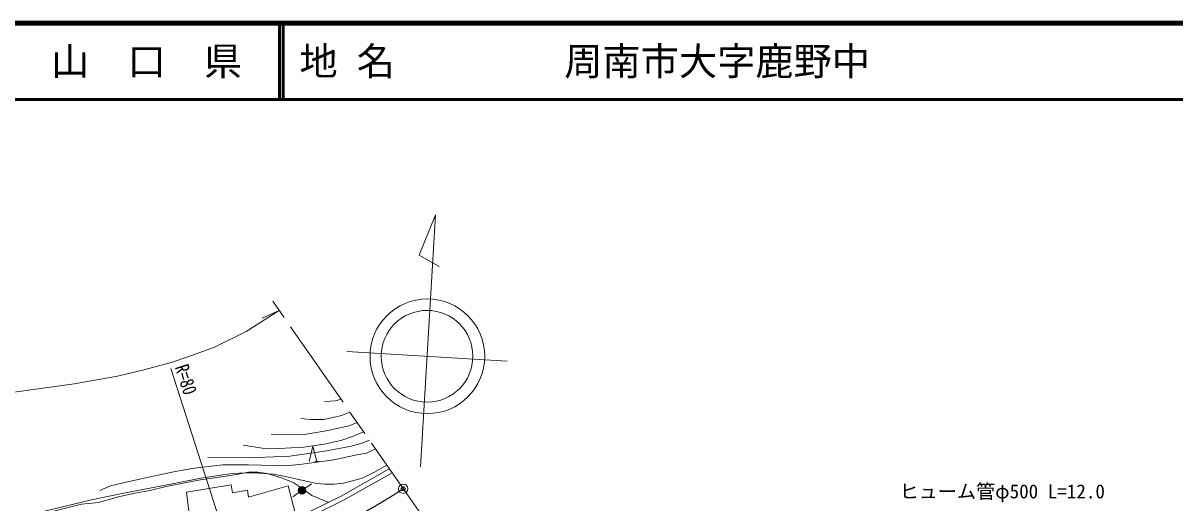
# Model space of a CAD drawing. Units: millimetres at full size, sheet at 1:1000; details may follow other scales. Extents: x 40000 to 680000, y 20000 to 380000.
# Drawn here: x 334218 to 484923, y 317209 to 380000 of the extents above; entities that cross this region are included whole.
import ezdxf
from ezdxf.enums import TextEntityAlignment as Align

# ---------------------------------------------------------------- set-up
doc = ezdxf.new("R2010")
doc.units = ezdxf.units.MM
doc.header["$LTSCALE"] = 1000
doc.header["$PDMODE"] = 32
doc.header["$PDSIZE"] = 500
doc.linetypes.add('CHAIN', pattern=[18.5, 12, -1.5, 3.5, -1.5])
for name, color, linetype, lineweight in [('M-BGD', 7, 'Continuous', 13), ('M-BMK', 2, 'CHAIN', 13), ('M-BMK-SRVR', 3, 'Continuous', 13), ('M-STR-HTXT', 7, 'Continuous', 13), ('M-TTL', 2, 'Continuous', 140), ('M-TTL-LINE', 7, 'Continuous', 50)]:
    doc.layers.add(name, color=color, linetype=linetype, lineweight=lineweight)
doc.layers.add('M-OTRS', color=6, linetype='Continuous')
doc.layers.add('M-TTL-TXT', color=7, linetype='Continuous')
doc.styles.add('ＭＳ ゴシック', font='')
doc.styles.get('ＭＳ ゴシック').set_extended_font_data('MS Gothic')

msp = doc.modelspace()

# ---------------------------------------------------------------- hatches: boundary and pattern name
at = {"layer": 'M-BGD'}
msp.add_hatch(color=256, dxfattribs=at).paths.add_polyline_path([(370317, 318579, -0.41421), (370440, 319275, -0.41421), (371136, 319153, -0.41421), (371014, 318456, -0.41421)])

# ---------------------------------------------------------------- linework, layer by layer
for p, q in [((372402, 322634), (372902, 322634)), ((371136, 319153), (371955, 319727)), ((370317, 318579), (369498, 318005))]:
    msp.add_line(p, q, dxfattribs=at)
for points in [[(373677, 330469), (375086, 330558), (375817, 330768)], [(370561, 328266), (371813, 328134), (373586, 328134), (374771, 328369), (375864, 328664), (376555, 328895), (376971, 329109)], [(366673, 326153), (371259, 326229), (373878, 326656), (376870, 327295), (377919, 327747)], [(362997, 324751), (365518, 324383), (367715, 324325), (370940, 324499), (373625, 324886), (375786, 325401), (377338, 325909), (378767, 326527)], [(344268, 318853), (345681, 319452), (347487, 319907), (351663, 320783), (354129, 321342), (356342, 321730), (358459, 322000), (360376, 322218), (363715, 322218), (368658, 322075), (370724, 322267), (374893, 322864), (377870, 323514), (379145, 323741), (380336, 324272)], [(358394, 323142), (363851, 323105), (369140, 323322), (373667, 324005), (377202, 324621), (378557, 325038), (379532, 325427)], [(371652, 322634), (372152, 324634), (372652, 322634)], [(320404, 301091), (340699, 306377), (352549, 309707), (364975, 313458), (369164, 314907), (371670, 316032), (375828, 318083), (382129, 321695)], [(320507, 300601), (340830, 305895), (352689, 309227), (365129, 312982), (369434, 314418), (371983, 315503), (376246, 317599), (382503, 321156)], [(332788, 314921), (334809, 315533), (337040, 316134), (343190, 317612), (346764, 318345), (354172, 319796), (357458, 320463), (360336, 320908), (361682, 321050), (363286, 321131), (365070, 321092), (366944, 320966), (368568, 320671), (370847, 320128), (372655, 319774), (373714, 319680), (374882, 319673), (376126, 319789), (377504, 320133), (378590, 320471), (380117, 321197), (381810, 322153)], [(333032, 314563), (335942, 315501), (338895, 316295), (341879, 317039), (344085, 317249), (346725, 317989), (348836, 318503), (350795, 318846), (352934, 319376), (355619, 319882), (357450, 320256), (359550, 320553), (361400, 320821), (362559, 321032), (363734, 321224), (364925, 321235), (366177, 321081), (368037, 320504), (369663, 319841), (370960, 318963), (372000, 318201), (374220, 317290)]]:
    msp.add_lwpolyline(points, dxfattribs=at)
msp.add_lwpolyline([(356420, 311956), (355594, 318635), (361463, 319576), (361627, 318553), (363562, 318863), (363707, 317959), (368899, 319456), (369916, 315586), (362616, 312944)], close=True, dxfattribs=at)
msp.add_circle((370727, 318866), 500, dxfattribs=at)
at = {"layer": 'M-BMK'}
msp.add_line((397213, 300011), (366893, 343596), dxfattribs=at)
msp.add_arc((340086, 385965), 80000, 285.80969, 303.25646, dxfattribs=at)
at = {"layer": 'M-BMK-SRVR'}
for p, q in [((388183, 354896), (386058, 349642)), ((386204, 321926), (388183, 354896)), ((386058, 349642), (388655, 348138)), ((376592, 337029), (397554, 335771))]:
    msp.add_line(p, q, dxfattribs=at)
for centre, radius in [((387115, 336397), 7500), ((387073, 336400), 6000), ((383957, 319067), 600)]:
    msp.add_circle(centre, radius, dxfattribs=at)
at = {"layer": 'M-OTRS'}
msp.add_point((383957, 319067), dxfattribs=at)
at = {"layer": 'M-STR-HTXT'}
for p, q in [((367723, 342403), (365490, 341382)), ((353541, 334819), (361881, 308991))]:
    msp.add_line(p, q, dxfattribs=at)
msp.add_lwpolyline([(167170, 319461), (217142, 318626), (226350, 318387), (229186, 318309), (232448, 318370), (235861, 318548), (242303, 319081), (252931, 320426), (275784, 323764), (310403, 328604), (328283, 331055), (340888, 332779), (346570, 333782), (350035, 334616), (353600, 335583), (356030, 336395), (359277, 337585), (363431, 339662), (367723, 342403)], dxfattribs=at)
at = {"layer": 'M-TTL'}
msp.add_line((680000, 380000), (40000, 380000), dxfattribs=at)
at = {"layer": 'M-TTL-LINE'}
for p, q in [((367750, 380000), (367750, 370000)), ((368250, 380000), (368250, 370000)), ((40000, 370000), (680000, 370000))]:
    msp.add_line(p, q, dxfattribs=at)

# ---------------------------------------------------------------- texts
at = {"layer": 'M-STR-HTXT', "style": 'ＭＳ ゴシック', "width": 0.8}
msp.add_text('R=80', height=1833, rotation=287.896, dxfattribs=at).set_placement((353541, 334819), align=Align.BOTTOM_LEFT)
at = {"layer": 'M-STR-HTXT', "style": 'ＭＳ ゴシック'}
msp.add_text('ヒューム管φ500 L=12.0', height=1833, dxfattribs=at).set_placement((475760, 317260), align=Align.BOTTOM_RIGHT)
at = {"layer": 'M-TTL-TXT', "style": 'ＭＳ ゴシック'}
msp.add_text('山\u3000口\u3000県', height=3666, dxfattribs=at).set_placement((350375, 375000), align=Align.MIDDLE_CENTER)
for s, p in [('地 名', (370380, 375000)), ('周南市大字鹿野中', (405024, 375000))]:
    msp.add_text(s, height=3666, dxfattribs=at).set_placement(p, align=Align.MIDDLE_LEFT)

doc.saveas('drawing.dxf')
